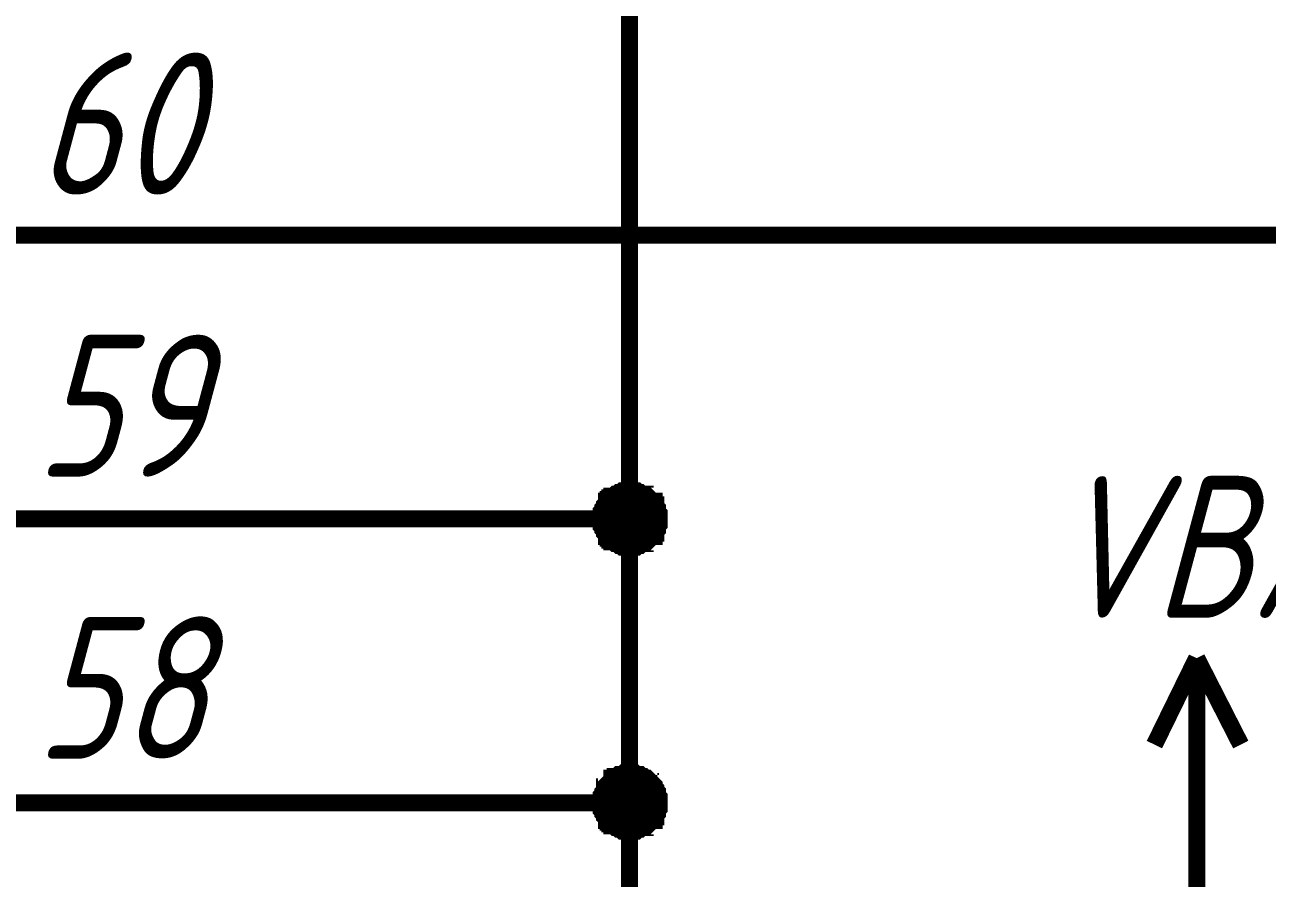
# Model space of a CAD drawing. Header units: millimetres. Extents: x 101 to 942, y 57 to 651.
# Drawn here: x 746.83 to 768.73, y 497.45 to 512.48 of the extents above; entities that cross this region are included whole.
import ezdxf

# ---------------------------------------------------------------- set-up
doc = ezdxf.new("R2010")
doc.units = ezdxf.units.MM
doc.header["$LTSCALE"] = 0.5
doc.layers.add('Sheet', color=255, linetype='Continuous')
doc.styles.add('GOST type A0', font='', dxfattribs={"oblique": 15, "height": 3.5})
doc.styles.get('GOST type A0').set_extended_font_data('GOST type A')

msp = doc.modelspace()

# ---------------------------------------------------------------- linework, layer by layer
at = {"layer": 'Sheet', "color": 7}
for points, const_width in [([(747.49, 513.782), (747.49, 513.782), (757.49, 513.782), (757.49, 503.778)], 0.3), ([(745.006, 508.78), (747.49, 508.78)], 0.3), ([(747.49, 508.78), (760.006, 508.78), (760.006, 508.78), (787.491, 508.78)], 0.3), ([(756.993, 503.778), (756.993, 503.809), (756.993, 503.84), (756.993, 503.84), (756.993, 503.871), (756.993, 503.903), (757.024, 503.934), (757.024, 503.965), (757.024, 503.965), (757.055, 503.996), (757.055, 504.027), (757.055, 504.027), (757.087, 504.058), (757.087, 504.089), (757.118, 504.089), (757.118, 504.12), (757.149, 504.12), (757.149, 504.151), (757.18, 504.151), (757.18, 504.182), (757.211, 504.182), (757.242, 504.213), (757.242, 504.213), (757.273, 504.213), (757.304, 504.244), (757.304, 504.244), (757.335, 504.244), (757.366, 504.275), (757.397, 504.275), (757.428, 504.275), (757.428, 504.275), (757.459, 504.275), (757.49, 504.275)], 0.3), ([(756.993, 503.778), (756.993, 503.809), (756.993, 503.84), (756.993, 503.84), (756.993, 503.871), (756.993, 503.903), (757.024, 503.934), (757.024, 503.965), (757.024, 503.965), (757.055, 503.996), (757.055, 504.027), (757.055, 504.027), (757.087, 504.058), (757.087, 504.089), (757.118, 504.089), (757.118, 504.12), (757.149, 504.12), (757.149, 504.151), (757.18, 504.151), (757.18, 504.182), (757.211, 504.182), (757.242, 504.213), (757.242, 504.213), (757.273, 504.213), (757.304, 504.244), (757.304, 504.244), (757.335, 504.244), (757.366, 504.275), (757.397, 504.275), (757.428, 504.275), (757.428, 504.275), (757.459, 504.275), (757.49, 504.275)], 0.3), ([(756.993, 503.778), (756.993, 503.809), (756.993, 503.84), (756.993, 503.84), (756.993, 503.871), (756.993, 503.903), (757.024, 503.934), (757.024, 503.965), (757.024, 503.965), (757.055, 503.996), (757.055, 504.027), (757.055, 504.027), (757.087, 504.058), (757.087, 504.089), (757.118, 504.089), (757.118, 504.12), (757.149, 504.12), (757.149, 504.151), (757.18, 504.151), (757.18, 504.182), (757.211, 504.182), (757.242, 504.213), (757.242, 504.213), (757.273, 504.213), (757.304, 504.244), (757.304, 504.244), (757.335, 504.244), (757.366, 504.275), (757.397, 504.275), (757.428, 504.275), (757.428, 504.275), (757.459, 504.275), (757.49, 504.275)], 0.3), ([(756.993, 503.778), (756.993, 503.809), (756.993, 503.84), (756.993, 503.84), (756.993, 503.871), (756.993, 503.903), (757.024, 503.934), (757.024, 503.965), (757.024, 503.965), (757.055, 503.996), (757.055, 504.027), (757.055, 504.027), (757.087, 504.058), (757.087, 504.089), (757.118, 504.089), (757.118, 504.12), (757.149, 504.12), (757.149, 504.151), (757.18, 504.151), (757.18, 504.182), (757.211, 504.182), (757.242, 504.213), (757.242, 504.213), (757.273, 504.213), (757.304, 504.244), (757.304, 504.244), (757.335, 504.244), (757.366, 504.275), (757.397, 504.275), (757.428, 504.275), (757.428, 504.275), (757.459, 504.275), (757.49, 504.275)], 0.3), ([(756.993, 503.778), (756.993, 503.809), (756.993, 503.84), (756.993, 503.84), (756.993, 503.871), (756.993, 503.903), (757.024, 503.934), (757.024, 503.965), (757.024, 503.965), (757.055, 503.996), (757.055, 504.027), (757.055, 504.027), (757.087, 504.058), (757.087, 504.089), (757.118, 504.089), (757.118, 504.12), (757.149, 504.12), (757.149, 504.151), (757.18, 504.151), (757.18, 504.182), (757.211, 504.182), (757.242, 504.213), (757.242, 504.213), (757.273, 504.213), (757.304, 504.244), (757.304, 504.244), (757.335, 504.244), (757.366, 504.275), (757.397, 504.275), (757.428, 504.275), (757.428, 504.275), (757.459, 504.275), (757.49, 504.275)], 0.0991), ([(756.993, 503.778), (756.993, 503.809), (756.993, 503.84), (756.993, 503.84), (756.993, 503.871), (756.993, 503.903), (757.024, 503.934), (757.024, 503.965), (757.024, 503.965), (757.055, 503.996), (757.055, 504.027), (757.055, 504.027), (757.087, 504.058), (757.087, 504.089), (757.118, 504.089), (757.118, 504.12), (757.149, 504.12), (757.149, 504.151), (757.18, 504.151), (757.18, 504.182), (757.211, 504.182), (757.242, 504.213), (757.242, 504.213), (757.273, 504.213), (757.304, 504.244), (757.304, 504.244), (757.335, 504.244), (757.366, 504.275), (757.397, 504.275), (757.428, 504.275), (757.428, 504.275), (757.459, 504.275), (757.49, 504.275)], 0.0991), ([(756.993, 503.778), (756.993, 503.809), (756.993, 503.84), (756.993, 503.84), (756.993, 503.871), (756.993, 503.903), (757.024, 503.934), (757.024, 503.965), (757.024, 503.965), (757.055, 503.996), (757.055, 504.027), (757.055, 504.027), (757.087, 504.058), (757.087, 504.089), (757.118, 504.089), (757.118, 504.12), (757.149, 504.12), (757.149, 504.151), (757.18, 504.151), (757.18, 504.182), (757.211, 504.182), (757.242, 504.213), (757.242, 504.213), (757.273, 504.213), (757.304, 504.244), (757.304, 504.244), (757.335, 504.244), (757.366, 504.275), (757.397, 504.275), (757.428, 504.275), (757.428, 504.275), (757.459, 504.275), (757.49, 504.275)], 0.0991), ([(756.993, 503.778), (756.993, 503.809), (756.993, 503.84), (756.993, 503.84), (756.993, 503.871), (756.993, 503.903), (757.024, 503.934), (757.024, 503.965), (757.024, 503.965), (757.055, 503.996), (757.055, 504.027), (757.055, 504.027), (757.087, 504.058), (757.087, 504.089), (757.118, 504.089), (757.118, 504.12), (757.149, 504.12), (757.149, 504.151), (757.18, 504.151), (757.18, 504.182), (757.211, 504.182), (757.242, 504.213), (757.242, 504.213), (757.273, 504.213), (757.304, 504.244), (757.304, 504.244), (757.335, 504.244), (757.366, 504.275), (757.397, 504.275), (757.428, 504.275), (757.428, 504.275), (757.459, 504.275), (757.49, 504.275)], 0.0991), ([(757.49, 504.275), (757.49, 504.275)], 0.3), ([(757.49, 504.275), (757.521, 504.275), (757.552, 504.275), (757.552, 504.275), (757.583, 504.275), (757.615, 504.275), (757.646, 504.244), (757.677, 504.244), (757.677, 504.244), (757.708, 504.213), (757.739, 504.213), (757.77, 504.213), (757.77, 504.182), (757.801, 504.182), (757.832, 504.151), (757.832, 504.151), (757.863, 504.12), (757.863, 504.12), (757.894, 504.089), (757.925, 504.089), (757.925, 504.058), (757.925, 504.027), (757.956, 504.027), (757.956, 503.996), (757.987, 503.965), (757.987, 503.965), (757.987, 503.934), (757.987, 503.903), (758.018, 503.871), (758.018, 503.84), (758.018, 503.84), (758.018, 503.809), (758.018, 503.778)], 0.3), ([(757.49, 504.275), (757.49, 504.275)], 0.3), ([(757.49, 504.275), (757.521, 504.275), (757.552, 504.275), (757.552, 504.275), (757.583, 504.275), (757.615, 504.275), (757.646, 504.244), (757.677, 504.244), (757.677, 504.244), (757.708, 504.213), (757.739, 504.213), (757.77, 504.213), (757.77, 504.182), (757.801, 504.182), (757.832, 504.151), (757.832, 504.151), (757.863, 504.12), (757.863, 504.12), (757.894, 504.089), (757.925, 504.089), (757.925, 504.058), (757.925, 504.027), (757.956, 504.027), (757.956, 503.996), (757.987, 503.965), (757.987, 503.965), (757.987, 503.934), (757.987, 503.903), (758.018, 503.871), (758.018, 503.84), (758.018, 503.84), (758.018, 503.809), (758.018, 503.778)], 0.3), ([(757.49, 504.275), (757.49, 504.275)], 0.3), ([(757.49, 504.275), (757.521, 504.275), (757.552, 504.275), (757.552, 504.275), (757.583, 504.275), (757.615, 504.275), (757.646, 504.244), (757.677, 504.244), (757.677, 504.244), (757.708, 504.213), (757.739, 504.213), (757.77, 504.213), (757.77, 504.182), (757.801, 504.182), (757.832, 504.151), (757.832, 504.151), (757.863, 504.12), (757.863, 504.12), (757.894, 504.089), (757.925, 504.089), (757.925, 504.058), (757.925, 504.027), (757.956, 504.027), (757.956, 503.996), (757.987, 503.965), (757.987, 503.965), (757.987, 503.934), (757.987, 503.903), (758.018, 503.871), (758.018, 503.84), (758.018, 503.84), (758.018, 503.809), (758.018, 503.778)], 0.3), ([(757.49, 504.275), (757.49, 504.275)], 0.3), ([(757.49, 504.275), (757.521, 504.275), (757.552, 504.275), (757.552, 504.275), (757.583, 504.275), (757.615, 504.275), (757.646, 504.244), (757.677, 504.244), (757.677, 504.244), (757.708, 504.213), (757.739, 504.213), (757.77, 504.213), (757.77, 504.182), (757.801, 504.182), (757.832, 504.151), (757.832, 504.151), (757.863, 504.12), (757.863, 504.12), (757.894, 504.089), (757.925, 504.089), (757.925, 504.058), (757.925, 504.027), (757.956, 504.027), (757.956, 503.996), (757.987, 503.965), (757.987, 503.965), (757.987, 503.934), (757.987, 503.903), (758.018, 503.871), (758.018, 503.84), (758.018, 503.84), (758.018, 503.809), (758.018, 503.778)], 0.3), ([(757.49, 504.275), (757.49, 504.275)], 0.0991), ([(757.49, 504.275), (757.521, 504.275), (757.552, 504.275), (757.552, 504.275), (757.583, 504.275), (757.615, 504.275), (757.646, 504.244), (757.677, 504.244), (757.677, 504.244), (757.708, 504.213), (757.739, 504.213), (757.77, 504.213), (757.77, 504.182), (757.801, 504.182), (757.832, 504.151), (757.832, 504.151), (757.863, 504.12), (757.863, 504.12), (757.894, 504.089), (757.925, 504.089), (757.925, 504.058), (757.925, 504.027), (757.956, 504.027), (757.956, 503.996), (757.987, 503.965), (757.987, 503.965), (757.987, 503.934), (757.987, 503.903), (758.018, 503.871), (758.018, 503.84), (758.018, 503.84), (758.018, 503.809), (758.018, 503.778)], 0.0991), ([(757.49, 504.275), (757.49, 504.275)], 0.0991), ([(757.49, 504.275), (757.521, 504.275), (757.552, 504.275), (757.552, 504.275), (757.583, 504.275), (757.615, 504.275), (757.646, 504.244), (757.677, 504.244), (757.677, 504.244), (757.708, 504.213), (757.739, 504.213), (757.77, 504.213), (757.77, 504.182), (757.801, 504.182), (757.832, 504.151), (757.832, 504.151), (757.863, 504.12), (757.863, 504.12), (757.894, 504.089), (757.925, 504.089), (757.925, 504.058), (757.925, 504.027), (757.956, 504.027), (757.956, 503.996), (757.987, 503.965), (757.987, 503.965), (757.987, 503.934), (757.987, 503.903), (758.018, 503.871), (758.018, 503.84), (758.018, 503.84), (758.018, 503.809), (758.018, 503.778)], 0.0991), ([(757.49, 504.275), (757.49, 504.275)], 0.0991), ([(757.49, 504.275), (757.521, 504.275), (757.552, 504.275), (757.552, 504.275), (757.583, 504.275), (757.615, 504.275), (757.646, 504.244), (757.677, 504.244), (757.677, 504.244), (757.708, 504.213), (757.739, 504.213), (757.77, 504.213), (757.77, 504.182), (757.801, 504.182), (757.832, 504.151), (757.832, 504.151), (757.863, 504.12), (757.863, 504.12), (757.894, 504.089), (757.925, 504.089), (757.925, 504.058), (757.925, 504.027), (757.956, 504.027), (757.956, 503.996), (757.987, 503.965), (757.987, 503.965), (757.987, 503.934), (757.987, 503.903), (758.018, 503.871), (758.018, 503.84), (758.018, 503.84), (758.018, 503.809), (758.018, 503.778)], 0.0991), ([(757.49, 504.275), (757.49, 504.275)], 0.0991), ([(757.49, 504.275), (757.521, 504.275), (757.552, 504.275), (757.552, 504.275), (757.583, 504.275), (757.615, 504.275), (757.646, 504.244), (757.677, 504.244), (757.677, 504.244), (757.708, 504.213), (757.739, 504.213), (757.77, 504.213), (757.77, 504.182), (757.801, 504.182), (757.832, 504.151), (757.832, 504.151), (757.863, 504.12), (757.863, 504.12), (757.894, 504.089), (757.925, 504.089), (757.925, 504.058), (757.925, 504.027), (757.956, 504.027), (757.956, 503.996), (757.987, 503.965), (757.987, 503.965), (757.987, 503.934), (757.987, 503.903), (758.018, 503.871), (758.018, 503.84), (758.018, 503.84), (758.018, 503.809), (758.018, 503.778)], 0.0991), ([(745.006, 503.778), (747.49, 503.778)], 0.3), ([(747.49, 503.778), (757.49, 503.778), (757.49, 498.776)], 0.3), ([(757.49, 503.281), (757.459, 503.281), (757.428, 503.281), (757.428, 503.281), (757.397, 503.281), (757.366, 503.281), (757.335, 503.312), (757.304, 503.312), (757.304, 503.312), (757.273, 503.343), (757.242, 503.343), (757.242, 503.343), (757.211, 503.374), (757.18, 503.374), (757.18, 503.405), (757.149, 503.405), (757.149, 503.437), (757.118, 503.437), (757.118, 503.468), (757.087, 503.468), (757.087, 503.499), (757.055, 503.53), (757.055, 503.53), (757.055, 503.561), (757.024, 503.592), (757.024, 503.592), (757.024, 503.623), (756.993, 503.654), (756.993, 503.685), (756.993, 503.716), (756.993, 503.716), (756.993, 503.747), (756.993, 503.778)], 0.3), ([(756.993, 503.778), (756.993, 503.778)], 0.3), ([(757.49, 503.281), (757.459, 503.281), (757.428, 503.281), (757.428, 503.281), (757.397, 503.281), (757.366, 503.281), (757.335, 503.312), (757.304, 503.312), (757.304, 503.312), (757.273, 503.343), (757.242, 503.343), (757.242, 503.343), (757.211, 503.374), (757.18, 503.374), (757.18, 503.405), (757.149, 503.405), (757.149, 503.437), (757.118, 503.437), (757.118, 503.468), (757.087, 503.468), (757.087, 503.499), (757.055, 503.53), (757.055, 503.53), (757.055, 503.561), (757.024, 503.592), (757.024, 503.592), (757.024, 503.623), (756.993, 503.654), (756.993, 503.685), (756.993, 503.716), (756.993, 503.716), (756.993, 503.747), (756.993, 503.778)], 0.3), ([(756.993, 503.778), (756.993, 503.778)], 0.3), ([(757.49, 503.281), (757.459, 503.281), (757.428, 503.281), (757.428, 503.281), (757.397, 503.281), (757.366, 503.281), (757.335, 503.312), (757.304, 503.312), (757.304, 503.312), (757.273, 503.343), (757.242, 503.343), (757.242, 503.343), (757.211, 503.374), (757.18, 503.374), (757.18, 503.405), (757.149, 503.405), (757.149, 503.437), (757.118, 503.437), (757.118, 503.468), (757.087, 503.468), (757.087, 503.499), (757.055, 503.53), (757.055, 503.53), (757.055, 503.561), (757.024, 503.592), (757.024, 503.592), (757.024, 503.623), (756.993, 503.654), (756.993, 503.685), (756.993, 503.716), (756.993, 503.716), (756.993, 503.747), (756.993, 503.778)], 0.3), ([(756.993, 503.778), (756.993, 503.778)], 0.3), ([(757.49, 503.281), (757.459, 503.281), (757.428, 503.281), (757.428, 503.281), (757.397, 503.281), (757.366, 503.281), (757.335, 503.312), (757.304, 503.312), (757.304, 503.312), (757.273, 503.343), (757.242, 503.343), (757.242, 503.343), (757.211, 503.374), (757.18, 503.374), (757.18, 503.405), (757.149, 503.405), (757.149, 503.437), (757.118, 503.437), (757.118, 503.468), (757.087, 503.468), (757.087, 503.499), (757.055, 503.53), (757.055, 503.53), (757.055, 503.561), (757.024, 503.592), (757.024, 503.592), (757.024, 503.623), (756.993, 503.654), (756.993, 503.685), (756.993, 503.716), (756.993, 503.716), (756.993, 503.747), (756.993, 503.778)], 0.3), ([(756.993, 503.778), (756.993, 503.778)], 0.3), ([(758.018, 503.778), (758.018, 503.747), (758.018, 503.716), (758.018, 503.716), (758.018, 503.685), (757.987, 503.654), (757.987, 503.623), (757.987, 503.592), (757.987, 503.592), (757.956, 503.561), (757.956, 503.53), (757.925, 503.53), (757.925, 503.499), (757.925, 503.468), (757.894, 503.468), (757.863, 503.437), (757.863, 503.437), (757.832, 503.405), (757.832, 503.405), (757.801, 503.374), (757.77, 503.374), (757.77, 503.343), (757.739, 503.343), (757.708, 503.343), (757.677, 503.312), (757.677, 503.312), (757.646, 503.312), (757.615, 503.281), (757.583, 503.281), (757.552, 503.281), (757.552, 503.281), (757.521, 503.281), (757.49, 503.281)], 0.3), ([(758.018, 503.778), (758.018, 503.747), (758.018, 503.716), (758.018, 503.716), (758.018, 503.685), (757.987, 503.654), (757.987, 503.623), (757.987, 503.592), (757.987, 503.592), (757.956, 503.561), (757.956, 503.53), (757.925, 503.53), (757.925, 503.499), (757.925, 503.468), (757.894, 503.468), (757.863, 503.437), (757.863, 503.437), (757.832, 503.405), (757.832, 503.405), (757.801, 503.374), (757.77, 503.374), (757.77, 503.343), (757.739, 503.343), (757.708, 503.343), (757.677, 503.312), (757.677, 503.312), (757.646, 503.312), (757.615, 503.281), (757.583, 503.281), (757.552, 503.281), (757.552, 503.281), (757.521, 503.281), (757.49, 503.281)], 0.3), ([(758.018, 503.778), (758.018, 503.747), (758.018, 503.716), (758.018, 503.716), (758.018, 503.685), (757.987, 503.654), (757.987, 503.623), (757.987, 503.592), (757.987, 503.592), (757.956, 503.561), (757.956, 503.53), (757.925, 503.53), (757.925, 503.499), (757.925, 503.468), (757.894, 503.468), (757.863, 503.437), (757.863, 503.437), (757.832, 503.405), (757.832, 503.405), (757.801, 503.374), (757.77, 503.374), (757.77, 503.343), (757.739, 503.343), (757.708, 503.343), (757.677, 503.312), (757.677, 503.312), (757.646, 503.312), (757.615, 503.281), (757.583, 503.281), (757.552, 503.281), (757.552, 503.281), (757.521, 503.281), (757.49, 503.281)], 0.3), ([(758.018, 503.778), (758.018, 503.747), (758.018, 503.716), (758.018, 503.716), (758.018, 503.685), (757.987, 503.654), (757.987, 503.623), (757.987, 503.592), (757.987, 503.592), (757.956, 503.561), (757.956, 503.53), (757.925, 503.53), (757.925, 503.499), (757.925, 503.468), (757.894, 503.468), (757.863, 503.437), (757.863, 503.437), (757.832, 503.405), (757.832, 503.405), (757.801, 503.374), (757.77, 503.374), (757.77, 503.343), (757.739, 503.343), (757.708, 503.343), (757.677, 503.312), (757.677, 503.312), (757.646, 503.312), (757.615, 503.281), (757.583, 503.281), (757.552, 503.281), (757.552, 503.281), (757.521, 503.281), (757.49, 503.281)], 0.3), ([(758.018, 503.778), (758.018, 503.778), (758.018, 503.778), (758.018, 503.778), (758.018, 503.778), (758.018, 503.778), (758.018, 503.778), (758.018, 503.778), (758.018, 503.778), (758.018, 503.778), (758.018, 503.778), (758.018, 503.778), (758.018, 503.778), (758.018, 503.778), (758.018, 503.778), (758.018, 503.778), (758.018, 503.778), (758.018, 503.778), (758.018, 503.778), (758.018, 503.778), (758.018, 503.778), (758.018, 503.778), (758.018, 503.778), (758.018, 503.778), (758.018, 503.778), (758.018, 503.778), (758.018, 503.778), (758.018, 503.778), (758.018, 503.778), (758.018, 503.778), (758.018, 503.778), (758.018, 503.778), (758.018, 503.778)], 0.3), ([(758.018, 503.778), (758.018, 503.778)], 0.3), ([(758.018, 503.778), (758.018, 503.778), (758.018, 503.778), (758.018, 503.778), (758.018, 503.778), (758.018, 503.778), (758.018, 503.778), (758.018, 503.778), (758.018, 503.778), (758.018, 503.778), (758.018, 503.778), (758.018, 503.778), (758.018, 503.778), (758.018, 503.778), (758.018, 503.778), (758.018, 503.778), (758.018, 503.778), (758.018, 503.778), (758.018, 503.778), (758.018, 503.778), (758.018, 503.778), (758.018, 503.778), (758.018, 503.778), (758.018, 503.778), (758.018, 503.778), (758.018, 503.778), (758.018, 503.778), (758.018, 503.778), (758.018, 503.778), (758.018, 503.778), (758.018, 503.778), (758.018, 503.778), (758.018, 503.778)], 0.3), ([(758.018, 503.778), (758.018, 503.778)], 0.3), ([(758.018, 503.778), (758.018, 503.778), (758.018, 503.778), (758.018, 503.778), (758.018, 503.778), (758.018, 503.778), (758.018, 503.778), (758.018, 503.778), (758.018, 503.778), (758.018, 503.778), (758.018, 503.778), (758.018, 503.778), (758.018, 503.778), (758.018, 503.778), (758.018, 503.778), (758.018, 503.778), (758.018, 503.778), (758.018, 503.778), (758.018, 503.778), (758.018, 503.778), (758.018, 503.778), (758.018, 503.778), (758.018, 503.778), (758.018, 503.778), (758.018, 503.778), (758.018, 503.778), (758.018, 503.778), (758.018, 503.778), (758.018, 503.778), (758.018, 503.778), (758.018, 503.778), (758.018, 503.778), (758.018, 503.778)], 0.3), ([(758.018, 503.778), (758.018, 503.778)], 0.3), ([(758.018, 503.778), (758.018, 503.778), (758.018, 503.778), (758.018, 503.778), (758.018, 503.778), (758.018, 503.778), (758.018, 503.778), (758.018, 503.778), (758.018, 503.778), (758.018, 503.778), (758.018, 503.778), (758.018, 503.778), (758.018, 503.778), (758.018, 503.778), (758.018, 503.778), (758.018, 503.778), (758.018, 503.778), (758.018, 503.778), (758.018, 503.778), (758.018, 503.778), (758.018, 503.778), (758.018, 503.778), (758.018, 503.778), (758.018, 503.778), (758.018, 503.778), (758.018, 503.778), (758.018, 503.778), (758.018, 503.778), (758.018, 503.778), (758.018, 503.778), (758.018, 503.778), (758.018, 503.778), (758.018, 503.778)], 0.3), ([(758.018, 503.778), (758.018, 503.778)], 0.3), ([(757.49, 503.281), (757.459, 503.281), (757.428, 503.281), (757.428, 503.281), (757.397, 503.281), (757.366, 503.281), (757.335, 503.312), (757.304, 503.312), (757.304, 503.312), (757.273, 503.343), (757.242, 503.343), (757.242, 503.343), (757.211, 503.374), (757.18, 503.374), (757.18, 503.405), (757.149, 503.405), (757.149, 503.437), (757.118, 503.437), (757.118, 503.468), (757.087, 503.468), (757.087, 503.499), (757.055, 503.53), (757.055, 503.53), (757.055, 503.561), (757.024, 503.592), (757.024, 503.592), (757.024, 503.623), (756.993, 503.654), (756.993, 503.685), (756.993, 503.716), (756.993, 503.716), (756.993, 503.747), (756.993, 503.778)], 0.0991), ([(756.993, 503.778), (756.993, 503.778)], 0.0991), ([(757.49, 503.281), (757.459, 503.281), (757.428, 503.281), (757.428, 503.281), (757.397, 503.281), (757.366, 503.281), (757.335, 503.312), (757.304, 503.312), (757.304, 503.312), (757.273, 503.343), (757.242, 503.343), (757.242, 503.343), (757.211, 503.374), (757.18, 503.374), (757.18, 503.405), (757.149, 503.405), (757.149, 503.437), (757.118, 503.437), (757.118, 503.468), (757.087, 503.468), (757.087, 503.499), (757.055, 503.53), (757.055, 503.53), (757.055, 503.561), (757.024, 503.592), (757.024, 503.592), (757.024, 503.623), (756.993, 503.654), (756.993, 503.685), (756.993, 503.716), (756.993, 503.716), (756.993, 503.747), (756.993, 503.778)], 0.0991), ([(756.993, 503.778), (756.993, 503.778)], 0.0991), ([(757.49, 503.281), (757.459, 503.281), (757.428, 503.281), (757.428, 503.281), (757.397, 503.281), (757.366, 503.281), (757.335, 503.312), (757.304, 503.312), (757.304, 503.312), (757.273, 503.343), (757.242, 503.343), (757.242, 503.343), (757.211, 503.374), (757.18, 503.374), (757.18, 503.405), (757.149, 503.405), (757.149, 503.437), (757.118, 503.437), (757.118, 503.468), (757.087, 503.468), (757.087, 503.499), (757.055, 503.53), (757.055, 503.53), (757.055, 503.561), (757.024, 503.592), (757.024, 503.592), (757.024, 503.623), (756.993, 503.654), (756.993, 503.685), (756.993, 503.716), (756.993, 503.716), (756.993, 503.747), (756.993, 503.778)], 0.0991), ([(756.993, 503.778), (756.993, 503.778)], 0.0991), ([(757.49, 503.281), (757.459, 503.281), (757.428, 503.281), (757.428, 503.281), (757.397, 503.281), (757.366, 503.281), (757.335, 503.312), (757.304, 503.312), (757.304, 503.312), (757.273, 503.343), (757.242, 503.343), (757.242, 503.343), (757.211, 503.374), (757.18, 503.374), (757.18, 503.405), (757.149, 503.405), (757.149, 503.437), (757.118, 503.437), (757.118, 503.468), (757.087, 503.468), (757.087, 503.499), (757.055, 503.53), (757.055, 503.53), (757.055, 503.561), (757.024, 503.592), (757.024, 503.592), (757.024, 503.623), (756.993, 503.654), (756.993, 503.685), (756.993, 503.716), (756.993, 503.716), (756.993, 503.747), (756.993, 503.778)], 0.0991), ([(756.993, 503.778), (756.993, 503.778)], 0.0991), ([(758.018, 503.778), (758.018, 503.747), (758.018, 503.716), (758.018, 503.716), (758.018, 503.685), (757.987, 503.654), (757.987, 503.623), (757.987, 503.592), (757.987, 503.592), (757.956, 503.561), (757.956, 503.53), (757.925, 503.53), (757.925, 503.499), (757.925, 503.468), (757.894, 503.468), (757.863, 503.437), (757.863, 503.437), (757.832, 503.405), (757.832, 503.405), (757.801, 503.374), (757.77, 503.374), (757.77, 503.343), (757.739, 503.343), (757.708, 503.343), (757.677, 503.312), (757.677, 503.312), (757.646, 503.312), (757.615, 503.281), (757.583, 503.281), (757.552, 503.281), (757.552, 503.281), (757.521, 503.281), (757.49, 503.281)], 0.0991), ([(758.018, 503.778), (758.018, 503.747), (758.018, 503.716), (758.018, 503.716), (758.018, 503.685), (757.987, 503.654), (757.987, 503.623), (757.987, 503.592), (757.987, 503.592), (757.956, 503.561), (757.956, 503.53), (757.925, 503.53), (757.925, 503.499), (757.925, 503.468), (757.894, 503.468), (757.863, 503.437), (757.863, 503.437), (757.832, 503.405), (757.832, 503.405), (757.801, 503.374), (757.77, 503.374), (757.77, 503.343), (757.739, 503.343), (757.708, 503.343), (757.677, 503.312), (757.677, 503.312), (757.646, 503.312), (757.615, 503.281), (757.583, 503.281), (757.552, 503.281), (757.552, 503.281), (757.521, 503.281), (757.49, 503.281)], 0.0991), ([(758.018, 503.778), (758.018, 503.747), (758.018, 503.716), (758.018, 503.716), (758.018, 503.685), (757.987, 503.654), (757.987, 503.623), (757.987, 503.592), (757.987, 503.592), (757.956, 503.561), (757.956, 503.53), (757.925, 503.53), (757.925, 503.499), (757.925, 503.468), (757.894, 503.468), (757.863, 503.437), (757.863, 503.437), (757.832, 503.405), (757.832, 503.405), (757.801, 503.374), (757.77, 503.374), (757.77, 503.343), (757.739, 503.343), (757.708, 503.343), (757.677, 503.312), (757.677, 503.312), (757.646, 503.312), (757.615, 503.281), (757.583, 503.281), (757.552, 503.281), (757.552, 503.281), (757.521, 503.281), (757.49, 503.281)], 0.0991), ([(758.018, 503.778), (758.018, 503.747), (758.018, 503.716), (758.018, 503.716), (758.018, 503.685), (757.987, 503.654), (757.987, 503.623), (757.987, 503.592), (757.987, 503.592), (757.956, 503.561), (757.956, 503.53), (757.925, 503.53), (757.925, 503.499), (757.925, 503.468), (757.894, 503.468), (757.863, 503.437), (757.863, 503.437), (757.832, 503.405), (757.832, 503.405), (757.801, 503.374), (757.77, 503.374), (757.77, 503.343), (757.739, 503.343), (757.708, 503.343), (757.677, 503.312), (757.677, 503.312), (757.646, 503.312), (757.615, 503.281), (757.583, 503.281), (757.552, 503.281), (757.552, 503.281), (757.521, 503.281), (757.49, 503.281)], 0.0991), ([(758.018, 503.778), (758.018, 503.778), (758.018, 503.778), (758.018, 503.778), (758.018, 503.778), (758.018, 503.778), (758.018, 503.778), (758.018, 503.778), (758.018, 503.778), (758.018, 503.778), (758.018, 503.778), (758.018, 503.778), (758.018, 503.778), (758.018, 503.778), (758.018, 503.778), (758.018, 503.778), (758.018, 503.778), (758.018, 503.778), (758.018, 503.778), (758.018, 503.778), (758.018, 503.778), (758.018, 503.778), (758.018, 503.778), (758.018, 503.778), (758.018, 503.778), (758.018, 503.778), (758.018, 503.778), (758.018, 503.778), (758.018, 503.778), (758.018, 503.778), (758.018, 503.778), (758.018, 503.778), (758.018, 503.778)], 0.0991), ([(758.018, 503.778), (758.018, 503.778)], 0.0991), ([(758.018, 503.778), (758.018, 503.778), (758.018, 503.778), (758.018, 503.778), (758.018, 503.778), (758.018, 503.778), (758.018, 503.778), (758.018, 503.778), (758.018, 503.778), (758.018, 503.778), (758.018, 503.778), (758.018, 503.778), (758.018, 503.778), (758.018, 503.778), (758.018, 503.778), (758.018, 503.778), (758.018, 503.778), (758.018, 503.778), (758.018, 503.778), (758.018, 503.778), (758.018, 503.778), (758.018, 503.778), (758.018, 503.778), (758.018, 503.778), (758.018, 503.778), (758.018, 503.778), (758.018, 503.778), (758.018, 503.778), (758.018, 503.778), (758.018, 503.778), (758.018, 503.778), (758.018, 503.778), (758.018, 503.778)], 0.0991), ([(758.018, 503.778), (758.018, 503.778)], 0.0991), ([(758.018, 503.778), (758.018, 503.778), (758.018, 503.778), (758.018, 503.778), (758.018, 503.778), (758.018, 503.778), (758.018, 503.778), (758.018, 503.778), (758.018, 503.778), (758.018, 503.778), (758.018, 503.778), (758.018, 503.778), (758.018, 503.778), (758.018, 503.778), (758.018, 503.778), (758.018, 503.778), (758.018, 503.778), (758.018, 503.778), (758.018, 503.778), (758.018, 503.778), (758.018, 503.778), (758.018, 503.778), (758.018, 503.778), (758.018, 503.778), (758.018, 503.778), (758.018, 503.778), (758.018, 503.778), (758.018, 503.778), (758.018, 503.778), (758.018, 503.778), (758.018, 503.778), (758.018, 503.778), (758.018, 503.778)], 0.0991), ([(758.018, 503.778), (758.018, 503.778)], 0.0991), ([(758.018, 503.778), (758.018, 503.778), (758.018, 503.778), (758.018, 503.778), (758.018, 503.778), (758.018, 503.778), (758.018, 503.778), (758.018, 503.778), (758.018, 503.778), (758.018, 503.778), (758.018, 503.778), (758.018, 503.778), (758.018, 503.778), (758.018, 503.778), (758.018, 503.778), (758.018, 503.778), (758.018, 503.778), (758.018, 503.778), (758.018, 503.778), (758.018, 503.778), (758.018, 503.778), (758.018, 503.778), (758.018, 503.778), (758.018, 503.778), (758.018, 503.778), (758.018, 503.778), (758.018, 503.778), (758.018, 503.778), (758.018, 503.778), (758.018, 503.778), (758.018, 503.778), (758.018, 503.778), (758.018, 503.778)], 0.0991), ([(758.018, 503.778), (758.018, 503.778)], 0.0991), ([(767.49, 501.324), (766.745, 499.802)], 0.3), ([(767.49, 501.324), (768.267, 499.802)], 0.3), ([(767.49, 498.776), (767.49, 501.324)], 0.3), ([(756.993, 498.776), (756.993, 498.808), (756.993, 498.839), (756.993, 498.839), (756.993, 498.87), (756.993, 498.901), (757.024, 498.932), (757.024, 498.963), (757.024, 498.963), (757.055, 498.994), (757.055, 499.025), (757.055, 499.056), (757.087, 499.056), (757.087, 499.087), (757.118, 499.118), (757.118, 499.118), (757.149, 499.149), (757.149, 499.149), (757.18, 499.18), (757.18, 499.211), (757.211, 499.211), (757.242, 499.211), (757.242, 499.242), (757.273, 499.242), (757.304, 499.274), (757.304, 499.274), (757.335, 499.274), (757.366, 499.274), (757.397, 499.305), (757.428, 499.305), (757.428, 499.305), (757.459, 499.305), (757.49, 499.305)], 0.3), ([(756.993, 498.776), (756.993, 498.808), (756.993, 498.839), (756.993, 498.839), (756.993, 498.87), (756.993, 498.901), (757.024, 498.932), (757.024, 498.963), (757.024, 498.963), (757.055, 498.994), (757.055, 499.025), (757.055, 499.056), (757.087, 499.056), (757.087, 499.087), (757.118, 499.118), (757.118, 499.118), (757.149, 499.149), (757.149, 499.149), (757.18, 499.18), (757.18, 499.211), (757.211, 499.211), (757.242, 499.211), (757.242, 499.242), (757.273, 499.242), (757.304, 499.274), (757.304, 499.274), (757.335, 499.274), (757.366, 499.274), (757.397, 499.305), (757.428, 499.305), (757.428, 499.305), (757.459, 499.305), (757.49, 499.305)], 0.3), ([(756.993, 498.776), (756.993, 498.808), (756.993, 498.839), (756.993, 498.839), (756.993, 498.87), (756.993, 498.901), (757.024, 498.932), (757.024, 498.963), (757.024, 498.963), (757.055, 498.994), (757.055, 499.025), (757.055, 499.056), (757.087, 499.056), (757.087, 499.087), (757.118, 499.118), (757.118, 499.118), (757.149, 499.149), (757.149, 499.149), (757.18, 499.18), (757.18, 499.211), (757.211, 499.211), (757.242, 499.211), (757.242, 499.242), (757.273, 499.242), (757.304, 499.274), (757.304, 499.274), (757.335, 499.274), (757.366, 499.274), (757.397, 499.305), (757.428, 499.305), (757.428, 499.305), (757.459, 499.305), (757.49, 499.305)], 0.3), ([(756.993, 498.776), (756.993, 498.808), (756.993, 498.839), (756.993, 498.839), (756.993, 498.87), (756.993, 498.901), (757.024, 498.932), (757.024, 498.963), (757.024, 498.963), (757.055, 498.994), (757.055, 499.025), (757.055, 499.056), (757.087, 499.056), (757.087, 499.087), (757.118, 499.118), (757.118, 499.118), (757.149, 499.149), (757.149, 499.149), (757.18, 499.18), (757.18, 499.211), (757.211, 499.211), (757.242, 499.211), (757.242, 499.242), (757.273, 499.242), (757.304, 499.274), (757.304, 499.274), (757.335, 499.274), (757.366, 499.274), (757.397, 499.305), (757.428, 499.305), (757.428, 499.305), (757.459, 499.305), (757.49, 499.305)], 0.3), ([(756.993, 498.776), (756.993, 498.808), (756.993, 498.839), (756.993, 498.839), (756.993, 498.87), (756.993, 498.901), (757.024, 498.932), (757.024, 498.963), (757.024, 498.963), (757.055, 498.994), (757.055, 499.025), (757.055, 499.056), (757.087, 499.056), (757.087, 499.087), (757.118, 499.118), (757.118, 499.118), (757.149, 499.149), (757.149, 499.149), (757.18, 499.18), (757.18, 499.211), (757.211, 499.211), (757.242, 499.211), (757.242, 499.242), (757.273, 499.242), (757.304, 499.274), (757.304, 499.274), (757.335, 499.274), (757.366, 499.274), (757.397, 499.305), (757.428, 499.305), (757.428, 499.305), (757.459, 499.305), (757.49, 499.305)], 0.0991), ([(756.993, 498.776), (756.993, 498.808), (756.993, 498.839), (756.993, 498.839), (756.993, 498.87), (756.993, 498.901), (757.024, 498.932), (757.024, 498.963), (757.024, 498.963), (757.055, 498.994), (757.055, 499.025), (757.055, 499.056), (757.087, 499.056), (757.087, 499.087), (757.118, 499.118), (757.118, 499.118), (757.149, 499.149), (757.149, 499.149), (757.18, 499.18), (757.18, 499.211), (757.211, 499.211), (757.242, 499.211), (757.242, 499.242), (757.273, 499.242), (757.304, 499.274), (757.304, 499.274), (757.335, 499.274), (757.366, 499.274), (757.397, 499.305), (757.428, 499.305), (757.428, 499.305), (757.459, 499.305), (757.49, 499.305)], 0.0991), ([(756.993, 498.776), (756.993, 498.808), (756.993, 498.839), (756.993, 498.839), (756.993, 498.87), (756.993, 498.901), (757.024, 498.932), (757.024, 498.963), (757.024, 498.963), (757.055, 498.994), (757.055, 499.025), (757.055, 499.056), (757.087, 499.056), (757.087, 499.087), (757.118, 499.118), (757.118, 499.118), (757.149, 499.149), (757.149, 499.149), (757.18, 499.18), (757.18, 499.211), (757.211, 499.211), (757.242, 499.211), (757.242, 499.242), (757.273, 499.242), (757.304, 499.274), (757.304, 499.274), (757.335, 499.274), (757.366, 499.274), (757.397, 499.305), (757.428, 499.305), (757.428, 499.305), (757.459, 499.305), (757.49, 499.305)], 0.0991), ([(756.993, 498.776), (756.993, 498.808), (756.993, 498.839), (756.993, 498.839), (756.993, 498.87), (756.993, 498.901), (757.024, 498.932), (757.024, 498.963), (757.024, 498.963), (757.055, 498.994), (757.055, 499.025), (757.055, 499.056), (757.087, 499.056), (757.087, 499.087), (757.118, 499.118), (757.118, 499.118), (757.149, 499.149), (757.149, 499.149), (757.18, 499.18), (757.18, 499.211), (757.211, 499.211), (757.242, 499.211), (757.242, 499.242), (757.273, 499.242), (757.304, 499.274), (757.304, 499.274), (757.335, 499.274), (757.366, 499.274), (757.397, 499.305), (757.428, 499.305), (757.428, 499.305), (757.459, 499.305), (757.49, 499.305)], 0.0991), ([(757.49, 499.305), (757.49, 499.305)], 0.3), ([(757.49, 499.305), (757.521, 499.305), (757.552, 499.305), (757.552, 499.305), (757.583, 499.305), (757.615, 499.274), (757.646, 499.274), (757.677, 499.274), (757.677, 499.274), (757.708, 499.242), (757.739, 499.242), (757.77, 499.211), (757.77, 499.211), (757.801, 499.211), (757.832, 499.18), (757.832, 499.149), (757.863, 499.149), (757.863, 499.118), (757.894, 499.118), (757.925, 499.087), (757.925, 499.056), (757.925, 499.056), (757.956, 499.025), (757.956, 498.994), (757.987, 498.963), (757.987, 498.963), (757.987, 498.932), (757.987, 498.901), (758.018, 498.87), (758.018, 498.839), (758.018, 498.839), (758.018, 498.808), (758.018, 498.776)], 0.3), ([(757.49, 499.305), (757.49, 499.305)], 0.3), ([(757.49, 499.305), (757.521, 499.305), (757.552, 499.305), (757.552, 499.305), (757.583, 499.305), (757.615, 499.274), (757.646, 499.274), (757.677, 499.274), (757.677, 499.274), (757.708, 499.242), (757.739, 499.242), (757.77, 499.211), (757.77, 499.211), (757.801, 499.211), (757.832, 499.18), (757.832, 499.149), (757.863, 499.149), (757.863, 499.118), (757.894, 499.118), (757.925, 499.087), (757.925, 499.056), (757.925, 499.056), (757.956, 499.025), (757.956, 498.994), (757.987, 498.963), (757.987, 498.963), (757.987, 498.932), (757.987, 498.901), (758.018, 498.87), (758.018, 498.839), (758.018, 498.839), (758.018, 498.808), (758.018, 498.776)], 0.3), ([(757.49, 499.305), (757.49, 499.305)], 0.3), ([(757.49, 499.305), (757.521, 499.305), (757.552, 499.305), (757.552, 499.305), (757.583, 499.305), (757.615, 499.274), (757.646, 499.274), (757.677, 499.274), (757.677, 499.274), (757.708, 499.242), (757.739, 499.242), (757.77, 499.211), (757.77, 499.211), (757.801, 499.211), (757.832, 499.18), (757.832, 499.149), (757.863, 499.149), (757.863, 499.118), (757.894, 499.118), (757.925, 499.087), (757.925, 499.056), (757.925, 499.056), (757.956, 499.025), (757.956, 498.994), (757.987, 498.963), (757.987, 498.963), (757.987, 498.932), (757.987, 498.901), (758.018, 498.87), (758.018, 498.839), (758.018, 498.839), (758.018, 498.808), (758.018, 498.776)], 0.3), ([(757.49, 499.305), (757.49, 499.305)], 0.3), ([(757.49, 499.305), (757.521, 499.305), (757.552, 499.305), (757.552, 499.305), (757.583, 499.305), (757.615, 499.274), (757.646, 499.274), (757.677, 499.274), (757.677, 499.274), (757.708, 499.242), (757.739, 499.242), (757.77, 499.211), (757.77, 499.211), (757.801, 499.211), (757.832, 499.18), (757.832, 499.149), (757.863, 499.149), (757.863, 499.118), (757.894, 499.118), (757.925, 499.087), (757.925, 499.056), (757.925, 499.056), (757.956, 499.025), (757.956, 498.994), (757.987, 498.963), (757.987, 498.963), (757.987, 498.932), (757.987, 498.901), (758.018, 498.87), (758.018, 498.839), (758.018, 498.839), (758.018, 498.808), (758.018, 498.776)], 0.3), ([(757.49, 499.305), (757.49, 499.305)], 0.0991), ([(757.49, 499.305), (757.521, 499.305), (757.552, 499.305), (757.552, 499.305), (757.583, 499.305), (757.615, 499.274), (757.646, 499.274), (757.677, 499.274), (757.677, 499.274), (757.708, 499.242), (757.739, 499.242), (757.77, 499.211), (757.77, 499.211), (757.801, 499.211), (757.832, 499.18), (757.832, 499.149), (757.863, 499.149), (757.863, 499.118), (757.894, 499.118), (757.925, 499.087), (757.925, 499.056), (757.925, 499.056), (757.956, 499.025), (757.956, 498.994), (757.987, 498.963), (757.987, 498.963), (757.987, 498.932), (757.987, 498.901), (758.018, 498.87), (758.018, 498.839), (758.018, 498.839), (758.018, 498.808), (758.018, 498.776)], 0.0991), ([(757.49, 499.305), (757.49, 499.305)], 0.0991), ([(757.49, 499.305), (757.521, 499.305), (757.552, 499.305), (757.552, 499.305), (757.583, 499.305), (757.615, 499.274), (757.646, 499.274), (757.677, 499.274), (757.677, 499.274), (757.708, 499.242), (757.739, 499.242), (757.77, 499.211), (757.77, 499.211), (757.801, 499.211), (757.832, 499.18), (757.832, 499.149), (757.863, 499.149), (757.863, 499.118), (757.894, 499.118), (757.925, 499.087), (757.925, 499.056), (757.925, 499.056), (757.956, 499.025), (757.956, 498.994), (757.987, 498.963), (757.987, 498.963), (757.987, 498.932), (757.987, 498.901), (758.018, 498.87), (758.018, 498.839), (758.018, 498.839), (758.018, 498.808), (758.018, 498.776)], 0.0991), ([(757.49, 499.305), (757.49, 499.305)], 0.0991), ([(757.49, 499.305), (757.521, 499.305), (757.552, 499.305), (757.552, 499.305), (757.583, 499.305), (757.615, 499.274), (757.646, 499.274), (757.677, 499.274), (757.677, 499.274), (757.708, 499.242), (757.739, 499.242), (757.77, 499.211), (757.77, 499.211), (757.801, 499.211), (757.832, 499.18), (757.832, 499.149), (757.863, 499.149), (757.863, 499.118), (757.894, 499.118), (757.925, 499.087), (757.925, 499.056), (757.925, 499.056), (757.956, 499.025), (757.956, 498.994), (757.987, 498.963), (757.987, 498.963), (757.987, 498.932), (757.987, 498.901), (758.018, 498.87), (758.018, 498.839), (758.018, 498.839), (758.018, 498.808), (758.018, 498.776)], 0.0991), ([(757.49, 499.305), (757.49, 499.305)], 0.0991), ([(757.49, 499.305), (757.521, 499.305), (757.552, 499.305), (757.552, 499.305), (757.583, 499.305), (757.615, 499.274), (757.646, 499.274), (757.677, 499.274), (757.677, 499.274), (757.708, 499.242), (757.739, 499.242), (757.77, 499.211), (757.77, 499.211), (757.801, 499.211), (757.832, 499.18), (757.832, 499.149), (757.863, 499.149), (757.863, 499.118), (757.894, 499.118), (757.925, 499.087), (757.925, 499.056), (757.925, 499.056), (757.956, 499.025), (757.956, 498.994), (757.987, 498.963), (757.987, 498.963), (757.987, 498.932), (757.987, 498.901), (758.018, 498.87), (758.018, 498.839), (758.018, 498.839), (758.018, 498.808), (758.018, 498.776)], 0.0991), ([(745.006, 498.776), (747.49, 498.776)], 0.3), ([(747.49, 498.776), (750.037, 498.776), (750.037, 498.776), (757.49, 498.776), (757.49, 478.769)], 0.3), ([(757.49, 498.279), (757.459, 498.279), (757.428, 498.279), (757.428, 498.279), (757.397, 498.279), (757.366, 498.279), (757.335, 498.31), (757.304, 498.31), (757.304, 498.31), (757.273, 498.342), (757.242, 498.342), (757.242, 498.342), (757.211, 498.373), (757.18, 498.373), (757.18, 498.404), (757.149, 498.404), (757.149, 498.435), (757.118, 498.435), (757.118, 498.466), (757.087, 498.466), (757.087, 498.497), (757.055, 498.528), (757.055, 498.528), (757.055, 498.559), (757.024, 498.59), (757.024, 498.59), (757.024, 498.621), (756.993, 498.652), (756.993, 498.683), (756.993, 498.714), (756.993, 498.714), (756.993, 498.745), (756.993, 498.776)], 0.3), ([(756.993, 498.776), (756.993, 498.776)], 0.3), ([(757.49, 498.279), (757.459, 498.279), (757.428, 498.279), (757.428, 498.279), (757.397, 498.279), (757.366, 498.279), (757.335, 498.31), (757.304, 498.31), (757.304, 498.31), (757.273, 498.342), (757.242, 498.342), (757.242, 498.342), (757.211, 498.373), (757.18, 498.373), (757.18, 498.404), (757.149, 498.404), (757.149, 498.435), (757.118, 498.435), (757.118, 498.466), (757.087, 498.466), (757.087, 498.497), (757.055, 498.528), (757.055, 498.528), (757.055, 498.559), (757.024, 498.59), (757.024, 498.59), (757.024, 498.621), (756.993, 498.652), (756.993, 498.683), (756.993, 498.714), (756.993, 498.714), (756.993, 498.745), (756.993, 498.776)], 0.3), ([(756.993, 498.776), (756.993, 498.776)], 0.3), ([(757.49, 498.279), (757.459, 498.279), (757.428, 498.279), (757.428, 498.279), (757.397, 498.279), (757.366, 498.279), (757.335, 498.31), (757.304, 498.31), (757.304, 498.31), (757.273, 498.342), (757.242, 498.342), (757.242, 498.342), (757.211, 498.373), (757.18, 498.373), (757.18, 498.404), (757.149, 498.404), (757.149, 498.435), (757.118, 498.435), (757.118, 498.466), (757.087, 498.466), (757.087, 498.497), (757.055, 498.528), (757.055, 498.528), (757.055, 498.559), (757.024, 498.59), (757.024, 498.59), (757.024, 498.621), (756.993, 498.652), (756.993, 498.683), (756.993, 498.714), (756.993, 498.714), (756.993, 498.745), (756.993, 498.776)], 0.3), ([(756.993, 498.776), (756.993, 498.776)], 0.3), ([(757.49, 498.279), (757.459, 498.279), (757.428, 498.279), (757.428, 498.279), (757.397, 498.279), (757.366, 498.279), (757.335, 498.31), (757.304, 498.31), (757.304, 498.31), (757.273, 498.342), (757.242, 498.342), (757.242, 498.342), (757.211, 498.373), (757.18, 498.373), (757.18, 498.404), (757.149, 498.404), (757.149, 498.435), (757.118, 498.435), (757.118, 498.466), (757.087, 498.466), (757.087, 498.497), (757.055, 498.528), (757.055, 498.528), (757.055, 498.559), (757.024, 498.59), (757.024, 498.59), (757.024, 498.621), (756.993, 498.652), (756.993, 498.683), (756.993, 498.714), (756.993, 498.714), (756.993, 498.745), (756.993, 498.776)], 0.3), ([(756.993, 498.776), (756.993, 498.776)], 0.3), ([(757.49, 498.279), (757.459, 498.279), (757.428, 498.279), (757.428, 498.279), (757.397, 498.279), (757.366, 498.279), (757.335, 498.31), (757.304, 498.31), (757.304, 498.31), (757.273, 498.342), (757.242, 498.342), (757.242, 498.342), (757.211, 498.373), (757.18, 498.373), (757.18, 498.404), (757.149, 498.404), (757.149, 498.435), (757.118, 498.435), (757.118, 498.466), (757.087, 498.466), (757.087, 498.497), (757.055, 498.528), (757.055, 498.528), (757.055, 498.559), (757.024, 498.59), (757.024, 498.59), (757.024, 498.621), (756.993, 498.652), (756.993, 498.683), (756.993, 498.714), (756.993, 498.714), (756.993, 498.745), (756.993, 498.776)], 0.0991), ([(756.993, 498.776), (756.993, 498.776)], 0.0991), ([(757.49, 498.279), (757.459, 498.279), (757.428, 498.279), (757.428, 498.279), (757.397, 498.279), (757.366, 498.279), (757.335, 498.31), (757.304, 498.31), (757.304, 498.31), (757.273, 498.342), (757.242, 498.342), (757.242, 498.342), (757.211, 498.373), (757.18, 498.373), (757.18, 498.404), (757.149, 498.404), (757.149, 498.435), (757.118, 498.435), (757.118, 498.466), (757.087, 498.466), (757.087, 498.497), (757.055, 498.528), (757.055, 498.528), (757.055, 498.559), (757.024, 498.59), (757.024, 498.59), (757.024, 498.621), (756.993, 498.652), (756.993, 498.683), (756.993, 498.714), (756.993, 498.714), (756.993, 498.745), (756.993, 498.776)], 0.0991), ([(756.993, 498.776), (756.993, 498.776)], 0.0991), ([(757.49, 498.279), (757.459, 498.279), (757.428, 498.279), (757.428, 498.279), (757.397, 498.279), (757.366, 498.279), (757.335, 498.31), (757.304, 498.31), (757.304, 498.31), (757.273, 498.342), (757.242, 498.342), (757.242, 498.342), (757.211, 498.373), (757.18, 498.373), (757.18, 498.404), (757.149, 498.404), (757.149, 498.435), (757.118, 498.435), (757.118, 498.466), (757.087, 498.466), (757.087, 498.497), (757.055, 498.528), (757.055, 498.528), (757.055, 498.559), (757.024, 498.59), (757.024, 498.59), (757.024, 498.621), (756.993, 498.652), (756.993, 498.683), (756.993, 498.714), (756.993, 498.714), (756.993, 498.745), (756.993, 498.776)], 0.0991), ([(756.993, 498.776), (756.993, 498.776)], 0.0991), ([(757.49, 498.279), (757.459, 498.279), (757.428, 498.279), (757.428, 498.279), (757.397, 498.279), (757.366, 498.279), (757.335, 498.31), (757.304, 498.31), (757.304, 498.31), (757.273, 498.342), (757.242, 498.342), (757.242, 498.342), (757.211, 498.373), (757.18, 498.373), (757.18, 498.404), (757.149, 498.404), (757.149, 498.435), (757.118, 498.435), (757.118, 498.466), (757.087, 498.466), (757.087, 498.497), (757.055, 498.528), (757.055, 498.528), (757.055, 498.559), (757.024, 498.59), (757.024, 498.59), (757.024, 498.621), (756.993, 498.652), (756.993, 498.683), (756.993, 498.714), (756.993, 498.714), (756.993, 498.745), (756.993, 498.776)], 0.0991), ([(756.993, 498.776), (756.993, 498.776)], 0.0991), ([(758.018, 498.776), (758.018, 498.745), (758.018, 498.714), (758.018, 498.714), (758.018, 498.683), (757.987, 498.652), (757.987, 498.621), (757.987, 498.59), (757.987, 498.59), (757.956, 498.559), (757.956, 498.528), (757.925, 498.528), (757.925, 498.497), (757.925, 498.466), (757.894, 498.466), (757.863, 498.435), (757.863, 498.435), (757.832, 498.404), (757.832, 498.404), (757.801, 498.373), (757.77, 498.373), (757.77, 498.342), (757.739, 498.342), (757.708, 498.342), (757.677, 498.31), (757.677, 498.31), (757.646, 498.31), (757.615, 498.279), (757.583, 498.279), (757.552, 498.279), (757.552, 498.279), (757.521, 498.279), (757.49, 498.279)], 0.3), ([(758.018, 498.776), (758.018, 498.745), (758.018, 498.714), (758.018, 498.714), (758.018, 498.683), (757.987, 498.652), (757.987, 498.621), (757.987, 498.59), (757.987, 498.59), (757.956, 498.559), (757.956, 498.528), (757.925, 498.528), (757.925, 498.497), (757.925, 498.466), (757.894, 498.466), (757.863, 498.435), (757.863, 498.435), (757.832, 498.404), (757.832, 498.404), (757.801, 498.373), (757.77, 498.373), (757.77, 498.342), (757.739, 498.342), (757.708, 498.342), (757.677, 498.31), (757.677, 498.31), (757.646, 498.31), (757.615, 498.279), (757.583, 498.279), (757.552, 498.279), (757.552, 498.279), (757.521, 498.279), (757.49, 498.279)], 0.3), ([(758.018, 498.776), (758.018, 498.745), (758.018, 498.714), (758.018, 498.714), (758.018, 498.683), (757.987, 498.652), (757.987, 498.621), (757.987, 498.59), (757.987, 498.59), (757.956, 498.559), (757.956, 498.528), (757.925, 498.528), (757.925, 498.497), (757.925, 498.466), (757.894, 498.466), (757.863, 498.435), (757.863, 498.435), (757.832, 498.404), (757.832, 498.404), (757.801, 498.373), (757.77, 498.373), (757.77, 498.342), (757.739, 498.342), (757.708, 498.342), (757.677, 498.31), (757.677, 498.31), (757.646, 498.31), (757.615, 498.279), (757.583, 498.279), (757.552, 498.279), (757.552, 498.279), (757.521, 498.279), (757.49, 498.279)], 0.3), ([(758.018, 498.776), (758.018, 498.745), (758.018, 498.714), (758.018, 498.714), (758.018, 498.683), (757.987, 498.652), (757.987, 498.621), (757.987, 498.59), (757.987, 498.59), (757.956, 498.559), (757.956, 498.528), (757.925, 498.528), (757.925, 498.497), (757.925, 498.466), (757.894, 498.466), (757.863, 498.435), (757.863, 498.435), (757.832, 498.404), (757.832, 498.404), (757.801, 498.373), (757.77, 498.373), (757.77, 498.342), (757.739, 498.342), (757.708, 498.342), (757.677, 498.31), (757.677, 498.31), (757.646, 498.31), (757.615, 498.279), (757.583, 498.279), (757.552, 498.279), (757.552, 498.279), (757.521, 498.279), (757.49, 498.279)], 0.3), ([(758.018, 498.776), (758.018, 498.745), (758.018, 498.714), (758.018, 498.714), (758.018, 498.683), (757.987, 498.652), (757.987, 498.621), (757.987, 498.59), (757.987, 498.59), (757.956, 498.559), (757.956, 498.528), (757.925, 498.528), (757.925, 498.497), (757.925, 498.466), (757.894, 498.466), (757.863, 498.435), (757.863, 498.435), (757.832, 498.404), (757.832, 498.404), (757.801, 498.373), (757.77, 498.373), (757.77, 498.342), (757.739, 498.342), (757.708, 498.342), (757.677, 498.31), (757.677, 498.31), (757.646, 498.31), (757.615, 498.279), (757.583, 498.279), (757.552, 498.279), (757.552, 498.279), (757.521, 498.279), (757.49, 498.279)], 0.0991), ([(758.018, 498.776), (758.018, 498.745), (758.018, 498.714), (758.018, 498.714), (758.018, 498.683), (757.987, 498.652), (757.987, 498.621), (757.987, 498.59), (757.987, 498.59), (757.956, 498.559), (757.956, 498.528), (757.925, 498.528), (757.925, 498.497), (757.925, 498.466), (757.894, 498.466), (757.863, 498.435), (757.863, 498.435), (757.832, 498.404), (757.832, 498.404), (757.801, 498.373), (757.77, 498.373), (757.77, 498.342), (757.739, 498.342), (757.708, 498.342), (757.677, 498.31), (757.677, 498.31), (757.646, 498.31), (757.615, 498.279), (757.583, 498.279), (757.552, 498.279), (757.552, 498.279), (757.521, 498.279), (757.49, 498.279)], 0.0991), ([(758.018, 498.776), (758.018, 498.745), (758.018, 498.714), (758.018, 498.714), (758.018, 498.683), (757.987, 498.652), (757.987, 498.621), (757.987, 498.59), (757.987, 498.59), (757.956, 498.559), (757.956, 498.528), (757.925, 498.528), (757.925, 498.497), (757.925, 498.466), (757.894, 498.466), (757.863, 498.435), (757.863, 498.435), (757.832, 498.404), (757.832, 498.404), (757.801, 498.373), (757.77, 498.373), (757.77, 498.342), (757.739, 498.342), (757.708, 498.342), (757.677, 498.31), (757.677, 498.31), (757.646, 498.31), (757.615, 498.279), (757.583, 498.279), (757.552, 498.279), (757.552, 498.279), (757.521, 498.279), (757.49, 498.279)], 0.0991), ([(758.018, 498.776), (758.018, 498.745), (758.018, 498.714), (758.018, 498.714), (758.018, 498.683), (757.987, 498.652), (757.987, 498.621), (757.987, 498.59), (757.987, 498.59), (757.956, 498.559), (757.956, 498.528), (757.925, 498.528), (757.925, 498.497), (757.925, 498.466), (757.894, 498.466), (757.863, 498.435), (757.863, 498.435), (757.832, 498.404), (757.832, 498.404), (757.801, 498.373), (757.77, 498.373), (757.77, 498.342), (757.739, 498.342), (757.708, 498.342), (757.677, 498.31), (757.677, 498.31), (757.646, 498.31), (757.615, 498.279), (757.583, 498.279), (757.552, 498.279), (757.552, 498.279), (757.521, 498.279), (757.49, 498.279)], 0.0991), ([(758.018, 498.776), (758.018, 498.776), (758.018, 498.776), (758.018, 498.776), (758.018, 498.776), (758.018, 498.776), (758.018, 498.776), (758.018, 498.776), (758.018, 498.776), (758.018, 498.776), (758.018, 498.776), (758.018, 498.776), (758.018, 498.776), (758.018, 498.776), (758.018, 498.776), (758.018, 498.776), (758.018, 498.776), (758.018, 498.776), (758.018, 498.776), (758.018, 498.776), (758.018, 498.776), (758.018, 498.776), (758.018, 498.776), (758.018, 498.776), (758.018, 498.776), (758.018, 498.776), (758.018, 498.776), (758.018, 498.776), (758.018, 498.776), (758.018, 498.776), (758.018, 498.776), (758.018, 498.776), (758.018, 498.776)], 0.3), ([(758.018, 498.776), (758.018, 498.776)], 0.3), ([(758.018, 498.776), (758.018, 498.776), (758.018, 498.776), (758.018, 498.776), (758.018, 498.776), (758.018, 498.776), (758.018, 498.776), (758.018, 498.776), (758.018, 498.776), (758.018, 498.776), (758.018, 498.776), (758.018, 498.776), (758.018, 498.776), (758.018, 498.776), (758.018, 498.776), (758.018, 498.776), (758.018, 498.776), (758.018, 498.776), (758.018, 498.776), (758.018, 498.776), (758.018, 498.776), (758.018, 498.776), (758.018, 498.776), (758.018, 498.776), (758.018, 498.776), (758.018, 498.776), (758.018, 498.776), (758.018, 498.776), (758.018, 498.776), (758.018, 498.776), (758.018, 498.776), (758.018, 498.776), (758.018, 498.776)], 0.3), ([(758.018, 498.776), (758.018, 498.776)], 0.3), ([(758.018, 498.776), (758.018, 498.776), (758.018, 498.776), (758.018, 498.776), (758.018, 498.776), (758.018, 498.776), (758.018, 498.776), (758.018, 498.776), (758.018, 498.776), (758.018, 498.776), (758.018, 498.776), (758.018, 498.776), (758.018, 498.776), (758.018, 498.776), (758.018, 498.776), (758.018, 498.776), (758.018, 498.776), (758.018, 498.776), (758.018, 498.776), (758.018, 498.776), (758.018, 498.776), (758.018, 498.776), (758.018, 498.776), (758.018, 498.776), (758.018, 498.776), (758.018, 498.776), (758.018, 498.776), (758.018, 498.776), (758.018, 498.776), (758.018, 498.776), (758.018, 498.776), (758.018, 498.776), (758.018, 498.776)], 0.3), ([(758.018, 498.776), (758.018, 498.776)], 0.3), ([(758.018, 498.776), (758.018, 498.776), (758.018, 498.776), (758.018, 498.776), (758.018, 498.776), (758.018, 498.776), (758.018, 498.776), (758.018, 498.776), (758.018, 498.776), (758.018, 498.776), (758.018, 498.776), (758.018, 498.776), (758.018, 498.776), (758.018, 498.776), (758.018, 498.776), (758.018, 498.776), (758.018, 498.776), (758.018, 498.776), (758.018, 498.776), (758.018, 498.776), (758.018, 498.776), (758.018, 498.776), (758.018, 498.776), (758.018, 498.776), (758.018, 498.776), (758.018, 498.776), (758.018, 498.776), (758.018, 498.776), (758.018, 498.776), (758.018, 498.776), (758.018, 498.776), (758.018, 498.776), (758.018, 498.776)], 0.3), ([(758.018, 498.776), (758.018, 498.776)], 0.3), ([(758.018, 498.776), (758.018, 498.776), (758.018, 498.776), (758.018, 498.776), (758.018, 498.776), (758.018, 498.776), (758.018, 498.776), (758.018, 498.776), (758.018, 498.776), (758.018, 498.776), (758.018, 498.776), (758.018, 498.776), (758.018, 498.776), (758.018, 498.776), (758.018, 498.776), (758.018, 498.776), (758.018, 498.776), (758.018, 498.776), (758.018, 498.776), (758.018, 498.776), (758.018, 498.776), (758.018, 498.776), (758.018, 498.776), (758.018, 498.776), (758.018, 498.776), (758.018, 498.776), (758.018, 498.776), (758.018, 498.776), (758.018, 498.776), (758.018, 498.776), (758.018, 498.776), (758.018, 498.776), (758.018, 498.776)], 0.0991), ([(758.018, 498.776), (758.018, 498.776)], 0.0991), ([(758.018, 498.776), (758.018, 498.776), (758.018, 498.776), (758.018, 498.776), (758.018, 498.776), (758.018, 498.776), (758.018, 498.776), (758.018, 498.776), (758.018, 498.776), (758.018, 498.776), (758.018, 498.776), (758.018, 498.776), (758.018, 498.776), (758.018, 498.776), (758.018, 498.776), (758.018, 498.776), (758.018, 498.776), (758.018, 498.776), (758.018, 498.776), (758.018, 498.776), (758.018, 498.776), (758.018, 498.776), (758.018, 498.776), (758.018, 498.776), (758.018, 498.776), (758.018, 498.776), (758.018, 498.776), (758.018, 498.776), (758.018, 498.776), (758.018, 498.776), (758.018, 498.776), (758.018, 498.776), (758.018, 498.776)], 0.0991), ([(758.018, 498.776), (758.018, 498.776)], 0.0991), ([(758.018, 498.776), (758.018, 498.776), (758.018, 498.776), (758.018, 498.776), (758.018, 498.776), (758.018, 498.776), (758.018, 498.776), (758.018, 498.776), (758.018, 498.776), (758.018, 498.776), (758.018, 498.776), (758.018, 498.776), (758.018, 498.776), (758.018, 498.776), (758.018, 498.776), (758.018, 498.776), (758.018, 498.776), (758.018, 498.776), (758.018, 498.776), (758.018, 498.776), (758.018, 498.776), (758.018, 498.776), (758.018, 498.776), (758.018, 498.776), (758.018, 498.776), (758.018, 498.776), (758.018, 498.776), (758.018, 498.776), (758.018, 498.776), (758.018, 498.776), (758.018, 498.776), (758.018, 498.776), (758.018, 498.776)], 0.0991), ([(758.018, 498.776), (758.018, 498.776)], 0.0991), ([(758.018, 498.776), (758.018, 498.776), (758.018, 498.776), (758.018, 498.776), (758.018, 498.776), (758.018, 498.776), (758.018, 498.776), (758.018, 498.776), (758.018, 498.776), (758.018, 498.776), (758.018, 498.776), (758.018, 498.776), (758.018, 498.776), (758.018, 498.776), (758.018, 498.776), (758.018, 498.776), (758.018, 498.776), (758.018, 498.776), (758.018, 498.776), (758.018, 498.776), (758.018, 498.776), (758.018, 498.776), (758.018, 498.776), (758.018, 498.776), (758.018, 498.776), (758.018, 498.776), (758.018, 498.776), (758.018, 498.776), (758.018, 498.776), (758.018, 498.776), (758.018, 498.776), (758.018, 498.776), (758.018, 498.776)], 0.0991), ([(758.018, 498.776), (758.018, 498.776)], 0.0991), ([(767.49, 493.775), (767.49, 498.776)], 0.3)]:
    msp.add_lwpolyline(points, dxfattribs=dict(at, const_width=const_width))
at = {"layer": 'Sheet', "color": 7, "const_width": 0.508}
for points in [[(757.309, 503.797, 1), (757.817, 503.797, 1)], [(757.309, 498.797, 1), (757.817, 498.797, 1)]]:
    msp.add_lwpolyline(points, format="xyb", close=True, dxfattribs=at)

# ---------------------------------------------------------------- texts
at = {"layer": 'Sheet', "color": 7, "style": 'GOST type A0', "oblique": 15}
for s, p in [('60', (747.024, 509.495)), ('59', (747.024, 504.524)), ('VBAT', (764.913, 502.039)), ('58', (747.024, 499.553))]:
    msp.add_text(s, height=2.5, dxfattribs=at).set_placement(p)

doc.saveas('drawing.dxf')
